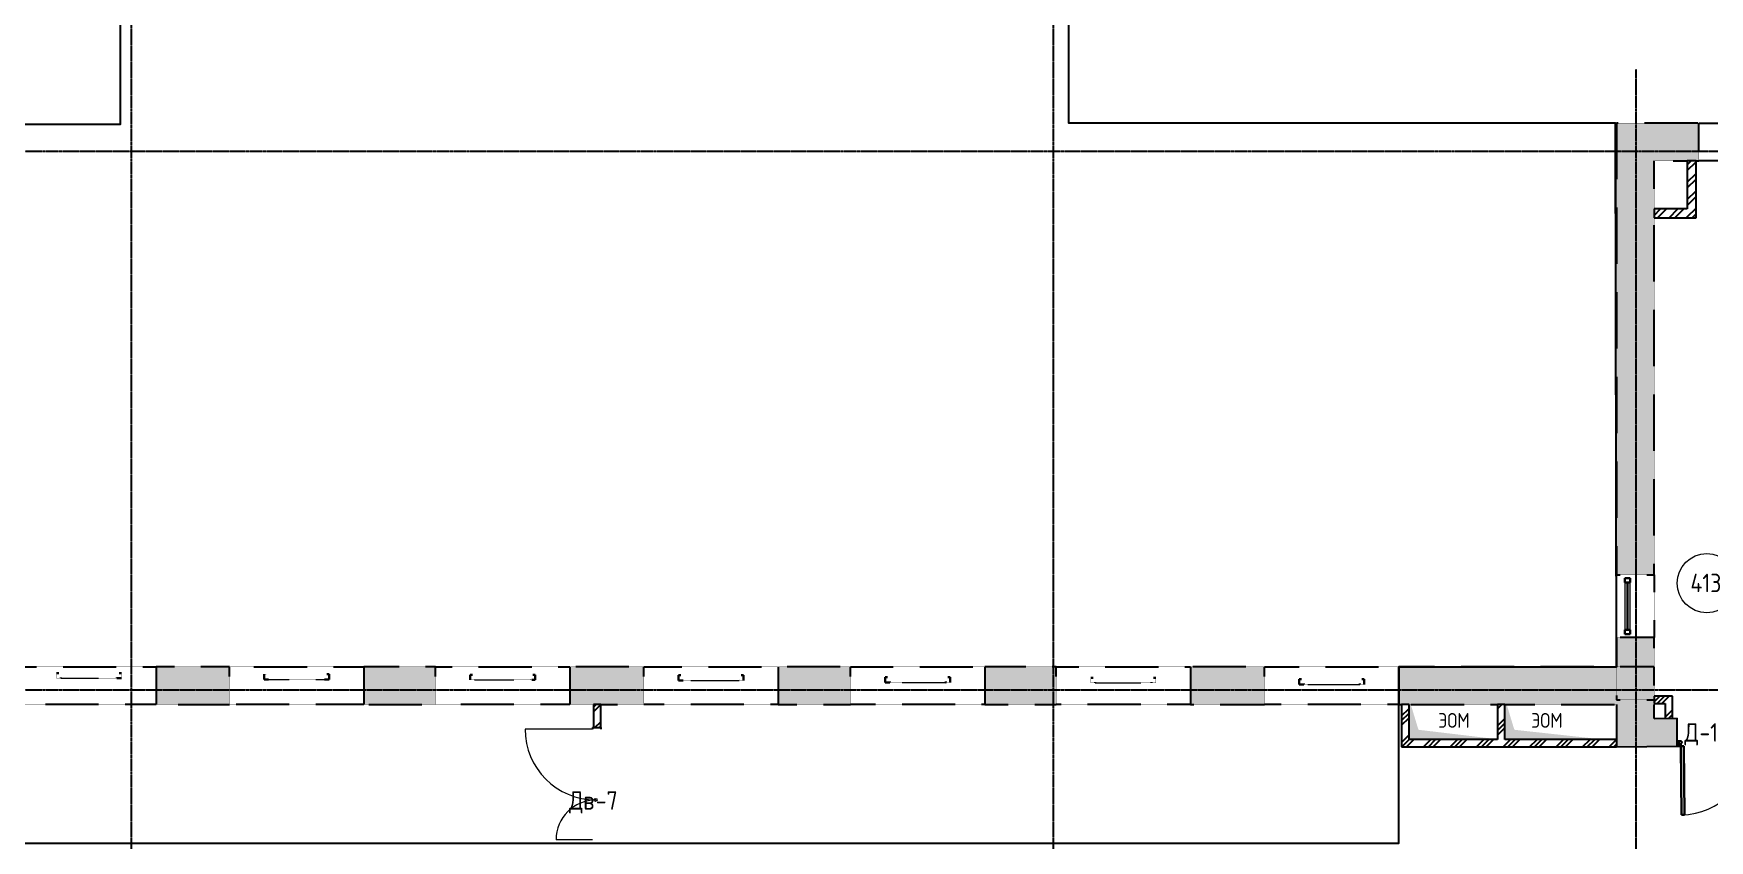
# Model space of a CAD drawing. Header units: millimetres. Extents: x -33838 to 476301, y -41806 to 120107.
# Drawn here: x 340037 to 362757, y 11365 to 22301 of the extents above; entities that cross this region are included whole.
import ezdxf

# ---------------------------------------------------------------- set-up
doc = ezdxf.new("R2010")
doc.units = ezdxf.units.MM
for name, pattern in [('ADSK_Линия сетки', [25, 20, -2.5, 0, -2.5]), ('ADSK_Сверху', [4.5, 3, -1.5]), ('ADSK_Снесено', [4.5, 3, -1.5])]:
    doc.linetypes.add(name, pattern=pattern)
for name, color, linetype, lineweight, true_color in [('_ Окна', 5, 'Continuous', 30, 0x0000ff), ('Стены внутренние', 5, 'Continuous', 18, 0x0000ff), ('Стены наружные', 1, 'ADSK_Снесено', 18, 0xff0000)]:
    doc.layers.add(name, color=color, linetype=linetype, lineweight=lineweight, true_color=true_color)
for name, color, linetype, lineweight in [('Аннотация', 7, 'Continuous', 9), ('Двери', 251, 'Continuous', 18), ('Марки дверей', 7, 'Continuous', 20), ('Марки помещений', 7, 'Continuous', 20), ('Окна', 251, 'Continuous', 18), ('Узлы', 7, 'Continuous', 18)]:
    doc.layers.add(name, color=color, linetype=linetype, lineweight=lineweight)
doc.styles.add('GOST Common_1', font='GOST Common_0.ttf', dxfattribs={"width": 0.9, "height": 200})
doc.styles.add('GOST Common_2', font='GOST Common_0.ttf', dxfattribs={"width": 0.9, "height": 250})
pattern_1 = [(45, (322754.53, 150), (-179.6051, 179.6051), []), (45, (322818.03, 150), (0, 359.2102), []), (45, (322691.03, 150), (0, 359.2102), [])]
pattern_2 = [(45, (322754.53, 150), (-117.8655, 117.8655), []), (45, (322833.11, 150), (-117.8655, 117.8655), [])]

# ---------------------------------------------------------------- blocks, each defined once
blk = doc.blocks.new('Витраж-тент со смещением вовне - 60мм 30 сдвиг-1466982-04 План 4-го этажа')
at = {"layer": '_ Окна', "color": 161, "linetype": 'ADSK_Сверху', "true_color": 0xaaaaff}
for p, q in [((-440, 25), (-440, -45)), ((-440, 25), (-410, 25)), ((-440, -45), (-440, 25)), ((440, 25), (410, 25)), ((440, -45), (440, 25)), ((440, -45), (440, 25)), ((-380, -45), (-440, -45)), ((-380, -35), (-380, -45)), ((380, -35), (380, -45)), ((380, -45), (440, -45))]:
    blk.add_line(p, q, dxfattribs=at)
at = {"layer": 'Окна', "color": 161, "linetype": 'ADSK_Сверху', "true_color": 0xaaaaff}
blk.add_line((-380, -45), (380, -45), dxfattribs=at)
blk = doc.blocks.new('Витраж-тент со смещением вовне - 60мм 30 сдвиг-V7-04 План 4-го этажа')
at = {"layer": '_ Окна'}
for p, q in [((-379, 25), (-379, -45)), ((-379, 25), (-319, 25)), ((-379, -45), (-379, 25)), ((-319, 25), (-319, -45)), ((379, 25), (319, 25)), ((319, 25), (319, -45)), ((379, -45), (379, 25)), ((379, -45), (379, 25)), ((-319, -45), (-379, -45)), ((-319, -10), (319, -10)), ((319, -45), (379, -45))]:
    blk.add_line(p, q, dxfattribs=at)
at = {"layer": 'Окна'}
for p, q in [((319, 25), (-319, 25)), ((-319, -45), (319, -45))]:
    blk.add_line(p, q, dxfattribs=at)
blk = doc.blocks.new('Дверь-Витраж-Двойная-Витрина - Дв-7-1855991-04 План 4-го этажа')
at = {"layer": 'Двери'}
for p, q in [((750, 40), (750, 955.55)), ((-750, 40), (-750, 535.55))]:
    blk.add_line(p, q, dxfattribs=at)
for centre, radius, start, end in [((750, -4.45), 960, 90, 180), ((-750, -4.45), 540, 0, 90)]:
    blk.add_arc(centre, radius, start, end, dxfattribs=at)
blk = doc.blocks.new('AC_Дверь_Однопольная - Д-19л 1030х2200h-1983133-04 План 4-го этажа')
at = {"layer": 'Двери', "lineweight": 30}
for p, q in [((465, 1120), (425, 1120)), ((425, 1120), (425, 190)), ((465, 190), (465, 1120)), ((-495, 190), (-515, 190)), ((-515, 190), (-515, 120)), ((-515, 120), (-495, 120)), ((-465, 190), (-495, 190)), ((-495, 190), (-495, 120)), ((-495, 120), (-495, 190)), ((-495, 120), (-455, 120)), ((-465, 150), (-465, 190)), ((-455, 150), (-465, 150)), ((-455, 120), (-455, 150)), ((425, 190), (465, 190)), ((465, 150), (455, 150)), ((455, 150), (455, 120)), ((455, 120), (495, 120)), ((495, 190), (465, 190)), ((465, 190), (465, 150)), ((495, 120), (495, 190)), ((515, 190), (495, 190)), ((495, 190), (495, 120)), ((495, 120), (515, 120)), ((515, 120), (515, 190))]:
    blk.add_line(p, q, dxfattribs=at)
at = {"layer": 'Двери'}
blk.add_arc((465, 190), 930, 90, 180, dxfattribs=at)
blk = doc.blocks.new('ADSK_Марка_Помещение_ОдноЗначение - Номер-247393-04 План 4-го этажа')
at = {"layer": 'Марки помещений'}
blk.add_circle((0, 0), 4, dxfattribs=at)
blk = doc.blocks.new('ADSK_Марка_Дверь - Типоразмер_ADSK_Марка-58376-04 План 4-го этажа')
at = {"layer": 'Марки дверей', "lineweight": 9}
blk.add_circle((0, 0), 0.2, dxfattribs=at)

msp = doc.modelspace()

# ---------------------------------------------------------------- hatches: boundary and pattern name
at = {"layer": 'Стены внутренние', "lineweight": 25, "true_color": 0x636466}
h = msp.add_hatch(dxfattribs=at)
h.set_pattern_fill('FP_2', color=251, style=0, pattern_type=2)
h.set_pattern_definition(pattern_2)
h.paths.add_polyline_path([(362456.43934, 19804.05859), (362576.43934, 19804.05859), (362576.43934, 20574.05859), (362456.43934, 20574.05859), (362456.43934, 19924.05859)])
h = msp.add_hatch(dxfattribs=at)
h.set_pattern_fill('FP_2', color=251, style=0, pattern_type=2)
h.set_pattern_definition(pattern_2)
h.paths.add_polyline_path([(362006.43934, 19804.05859), (362456.43934, 19804.05859), (362456.43934, 19924.05859), (362006.43934, 19924.05859)])
h = msp.add_hatch(dxfattribs=at)
h.set_pattern_fill('FP_1', color=251, style=0, pattern_type=2)
h.set_pattern_definition(pattern_1)
h.paths.add_polyline_path([(347728.25605, 12894.53813), (347728.25605, 13206.63165), (347628.25605, 13206.63165), (347628.25605, 12894.53813)])
h = msp.add_hatch(dxfattribs=at)
h.set_pattern_fill('FP_1', color=251, style=0, pattern_type=2)
h.set_pattern_definition(pattern_1)
h.paths.add_polyline_path([(358584.10836, 12733.9079), (358684.10836, 12733.9079), (358684.10836, 13206.63165), (358584.10836, 13206.63165), (358584.10836, 12735.23504)])
h = msp.add_hatch(dxfattribs=at)
h.set_pattern_fill('FP_1', color=251, style=0, pattern_type=2)
h.set_pattern_definition(pattern_1)
h.paths.add_polyline_path([(359984.10836, 12733.9079), (359984.10836, 13206.63165), (359884.10836, 13206.63165), (359884.10836, 12733.9079), (359885.94115, 12733.9079)])
msp.add_hatch(color=251, dxfattribs=at).paths.add_polyline_path([(361496.43934, 12633.9079), (362006.43934, 12638.79725), (362006.43934, 13206.63165), (361496.43934, 13206.63165), (361496.43934, 12721.14339)])
h = msp.add_hatch(dxfattribs=at)
h.set_pattern_fill('FP_1', color=251, style=0, pattern_type=2)
h.set_pattern_definition(pattern_1)
h.paths.add_polyline_path([(362007.43934, 13221.21145), (362256.43934, 13221.21145), (362256.43934, 13321.21145), (362007.43934, 13321.21145), (362007.43934, 13269.1501)])
h = msp.add_hatch(dxfattribs=at)
h.set_pattern_fill('FP_1', color=251, style=0, pattern_type=2)
h.set_pattern_definition(pattern_1)
h.paths.add_polyline_path([(362156.43934, 13020.25276), (362256.43934, 13021.79522), (362256.43934, 13221.21145), (362156.43934, 13221.21145), (362156.43934, 13021.79522)])
h = msp.add_hatch(color=251, dxfattribs=at)
h.paths.add_polyline_path([(362006.43934, 12638.79725), (362320.9743, 12641.81268), (362317.33142, 13021.79522), (362006.43934, 13018.81471), (362006.43934, 12683.93065)])
h.paths.add_polyline_path([(363350.92697, 12651.6868), (364772.10836, 12665.31161), (364772.10836, 13045.32907), (363347.28409, 13031.66934), (363350.61304, 12684.43208)])
h = msp.add_hatch(dxfattribs=at)
h.set_pattern_fill('FP_1', color=251, style=0, pattern_type=2)
h.set_pattern_definition(pattern_1)
h.paths.add_polyline_path([(360121.34802, 12633.9079), (361496.43934, 12633.9079), (361496.43934, 12733.9079), (358584.10836, 12732.86136), (358584.10836, 12633.9079), (360024.04204, 12633.9079)])
at = {"layer": 'Стены наружные', "lineweight": 25, "true_color": 0x636466}
h = msp.add_hatch(color=251, dxfattribs=at)
h.paths.add_polyline_path([(369141.15215, 20574.05859), (369297.74668, 20574.05859), (369297.74668, 21084.05859), (364345.31886, 21084.05859), (364345.31886, 20574.05859), (369094.38681, 20574.05859)])
h.paths.add_polyline_path([(361496.43934, 20574.05859), (362615.31886, 20574.05859), (362615.31886, 21084.05859), (361496.43934, 21084.05859)])
h = msp.add_hatch(color=251, dxfattribs=at)
h.paths.add_polyline_path([(361857.73417, 13716.63165), (362006.43934, 13716.63165), (362006.43934, 14114.62083), (361496.43934, 14114.62083), (361496.43934, 13716.63165), (361834.45969, 13716.63165)])
h.paths.add_polyline_path([(361561.12614, 14964.62083), (362006.43934, 14964.62083), (362006.43934, 20574.05859), (361496.43934, 20574.05859), (361496.43934, 14964.62083)])
h = msp.add_hatch(color=251, dxfattribs=at)
h.paths.add_polyline_path([(359233.1055, 13206.63165), (362006.43934, 13206.63165), (362006.43934, 13716.63165), (358546.27927, 13716.63165), (358546.27927, 13206.63165), (358680.00727, 13206.63165)])
h.paths.add_polyline_path([(356726.27927, 13206.63165), (356726.27927, 13716.63165), (355721.33044, 13716.63165), (355721.33044, 13206.63165)])
h.paths.add_polyline_path([(353901.33044, 13206.63165), (353901.33044, 13716.63165), (352934.33763, 13716.63165), (352934.33763, 13206.63165), (353757.23389, 13206.63165)])
h.paths.add_polyline_path([(350132.39518, 13206.63165), (351114.33763, 13206.63165), (351114.33763, 13716.63165), (350132.39518, 13716.63165), (350132.39518, 13238.48974)])
h.paths.add_polyline_path([(347306.9018, 13206.63165), (348312.39518, 13206.63165), (348312.39518, 13716.63165), (347306.9018, 13716.63165), (347306.9018, 13300.07568)])
h.paths.add_polyline_path([(344513.20162, 13206.63165), (345486.9018, 13206.63165), (345486.9018, 13716.63165), (344513.20162, 13716.63165), (344513.20162, 13287.51073)])
h.paths.add_polyline_path([(341698.91238, 13206.63165), (342693.20162, 13206.63165), (342693.20162, 13716.63165), (341698.91238, 13716.63165), (341698.91238, 13274.85319)])
h.paths.add_polyline_path([(339878.91238, 13206.63165), (339878.91238, 13716.63165), (338887.85985, 13716.63165), (338887.85985, 13206.63165), (339034.34042, 13206.63165)])
h.paths.add_polyline_path([(335079.69811, 13206.63165), (337067.85985, 13206.63165), (337067.85985, 13716.63165), (333611.8526, 13716.63165), (333611.8526, 13206.63165), (334528.98328, 13206.63165)])
at = {"layer": 'Узлы', "lineweight": 25, "true_color": 0x636466}
for points in [[(359884.10836, 12736.63165), (358812.30862, 12864.83191), (358708.42327, 13206.63165), (358684.10836, 13206.63165), (358684.10836, 12736.63165), (359308.44757, 12736.63165)], [(359985.40686, 12736.63165), (361284.10836, 12736.63165), (360112.30862, 12864.83191), (360008.42327, 13206.63165), (359984.10836, 13206.63165), (359984.10836, 12736.63165)]]:
    msp.add_hatch(color=251, dxfattribs=at).paths.add_polyline_path(points)

# ---------------------------------------------------------------- linework, layer by layer
at = {"linetype": 'ADSK_Линия сетки', "lineweight": 25}
for p, q in [((341364.44493, -2753.38365), (341364.44493, 44684.78674)), ((353864.44493, -2753.38365), (353864.44493, 44684.78674)), ((361764.44493, -2753.38365), (361764.44493, 21818.8012)), ((311668.30983, 20706.78828), (379896.25284, 20706.78828)), ((311668.30983, 13406.78828), (379896.25284, 13406.78828))]:
    msp.add_line(p, q, dxfattribs=at)
at = {"color": 251, "lineweight": 25, "true_color": 0x636466}
msp.add_lwpolyline([(334059.7707, 21068.63165), (334055.8526, 13720.1816), (337042.10836, 13716.63165), (337042.10836, 13206.63165), (335179.69811, 13206.63165), (335179.69811, 11328.12025), (358547.30337, 11328.12025), (358547.30337, 13716.63165), (361496.43934, 13716.63165), (361484.23838, 21084.05859), (354071.5506, 21084.05859), (354071.5506, 43675.12698), (341210.36994, 43675.12698), (341210.36994, 21068.63165), (334059.7707, 21068.63165)], dxfattribs=at)
at = {"layer": 'Стены внутренние', "color": 251, "lineweight": 25, "true_color": 0x636466}
for p, q in [((362456.43934, 20574.05859), (362456.43934, 19924.05859)), ((362576.43934, 20574.05859), (362456.43934, 20574.05859)), ((362576.43934, 19804.05859), (362576.43934, 20574.05859)), ((362456.43934, 19924.05859), (362006.43934, 19924.05859)), ((362006.43934, 19924.05859), (362006.43934, 19804.05859)), ((362006.43934, 19804.05859), (362576.43934, 19804.05859)), ((347628.25605, 13206.63165), (347628.25605, 12894.53813)), ((347728.25605, 13206.63165), (347628.25605, 13206.63165)), ((347728.25605, 12894.53813), (347728.25605, 13206.63165)), ((358584.10836, 13206.63165), (358584.10836, 12633.9079)), ((358684.10836, 13206.63165), (358584.10836, 13206.63165)), ((358684.10836, 12733.9079), (358684.10836, 13206.63165)), ((359884.10836, 13206.63165), (359884.10836, 12733.9079)), ((359984.10836, 13206.63165), (359884.10836, 13206.63165)), ((359984.10836, 12733.9079), (359984.10836, 13206.63165)), ((361496.43934, 13206.63165), (361496.43934, 12633.9079)), ((362006.43934, 13018.81471), (362006.43934, 13206.63165)), ((362256.43934, 13321.21145), (362007.43934, 13321.21145)), ((362007.43934, 13321.21145), (362007.43934, 13221.21145)), ((362007.43934, 13221.21145), (362156.43934, 13221.21145)), ((362156.43934, 13221.21145), (362156.43934, 13020.25276)), ((362256.43934, 13021.21145), (362256.43934, 13321.21145)), ((362006.43934, 13018.81471), (362317.33142, 13021.79522)), ((362320.30324, 12711.80947), (362317.33142, 13021.79522)), ((347628.25605, 12894.53813), (347728.25605, 12894.53813)), ((359884.10836, 12733.9079), (358684.10836, 12733.9079)), ((361496.43934, 12733.9079), (359984.10836, 12733.9079)), ((358584.10836, 12633.9079), (361496.43934, 12633.9079)), ((361496.43934, 12633.9079), (362320.9743, 12641.81268))]:
    msp.add_line(p, q, dxfattribs=at)
at = {"layer": 'Стены внутренние', "color": 251, "linetype": 'ADSK_Сверху', "lineweight": 25, "true_color": 0x636466}
for p, q in [((347616.25605, 12894.53813), (347616.25605, 12874.53813)), ((347616.25605, 12894.53813), (347732.25605, 12894.53813)), ((347732.25605, 12874.53813), (347732.25605, 12894.53813))]:
    msp.add_line(p, q, dxfattribs=at)
at = {"layer": 'Стены наружные', "color": 251, "lineweight": 25, "true_color": 0x636466}
for p, q in [((362615.31886, 21084.05859), (361496.43934, 21084.05859)), ((361496.43934, 21084.05859), (361496.43934, 14964.62083)), ((362615.31886, 20574.05859), (362615.31886, 21084.05859)), ((362615.31886, 21084.05859), (364345.31886, 21084.05859)), ((362006.43934, 20574.05859), (362456.43934, 20574.05859)), ((362006.43934, 19924.05859), (362006.43934, 20574.05859)), ((362576.43934, 20574.05859), (362615.31886, 20574.05859)), ((364345.31886, 20574.05859), (362615.31886, 20574.05859)), ((362006.43934, 14964.62083), (362006.43934, 19804.05859)), ((361496.43934, 14964.62083), (362006.43934, 14964.62083)), ((361496.43934, 14114.62083), (361496.43934, 14964.62083)), ((362006.43934, 14964.62083), (362006.43934, 14114.62083)), ((362006.43934, 14114.62083), (361496.43934, 14114.62083)), ((361496.43934, 14114.62083), (361496.43934, 13269.1501)), ((362006.43934, 13716.63165), (362006.43934, 14114.62083)), ((339878.91238, 13716.63165), (341698.91238, 13716.63165)), ((342693.20162, 13716.63165), (341698.91238, 13716.63165)), ((341698.91238, 13716.63165), (341698.91238, 13206.63165)), ((342693.20162, 13206.63165), (342693.20162, 13716.63165)), ((342693.20162, 13716.63165), (344513.20162, 13716.63165)), ((345486.9018, 13716.63165), (344513.20162, 13716.63165)), ((344513.20162, 13716.63165), (344513.20162, 13206.63165)), ((345486.9018, 13206.63165), (345486.9018, 13716.63165)), ((345486.9018, 13716.63165), (347306.9018, 13716.63165)), ((348312.39518, 13716.63165), (347306.9018, 13716.63165)), ((347306.9018, 13716.63165), (347306.9018, 13206.63165)), ((348312.39518, 13206.63165), (348312.39518, 13716.63165)), ((348312.39518, 13716.63165), (350132.39518, 13716.63165)), ((351114.33763, 13716.63165), (350132.39518, 13716.63165)), ((350132.39518, 13716.63165), (350132.39518, 13206.63165)), ((351114.33763, 13206.63165), (351114.33763, 13716.63165)), ((351114.33763, 13716.63165), (352934.33763, 13716.63165)), ((353901.33044, 13716.63165), (352934.33763, 13716.63165)), ((352934.33763, 13716.63165), (352934.33763, 13206.63165)), ((353901.33044, 13206.63165), (353901.33044, 13716.63165)), ((353901.33044, 13716.63165), (355721.33044, 13716.63165)), ((356726.27927, 13716.63165), (355721.33044, 13716.63165)), ((355721.33044, 13716.63165), (355721.33044, 13206.63165)), ((356726.27927, 13206.63165), (356726.27927, 13716.63165)), ((356726.27927, 13716.63165), (358546.27927, 13716.63165)), ((362006.43934, 13716.63165), (358546.27927, 13716.63165)), ((358546.27927, 13716.63165), (358546.27927, 13206.63165)), ((362006.43934, 13269.1501), (362006.43934, 13716.63165)), ((341698.91238, 13206.63165), (339878.91238, 13206.63165)), ((341698.91238, 13206.63165), (342693.20162, 13206.63165)), ((344513.20162, 13206.63165), (342693.20162, 13206.63165)), ((344513.20162, 13206.63165), (345486.9018, 13206.63165)), ((347306.9018, 13206.63165), (345486.9018, 13206.63165)), ((347306.9018, 13206.63165), (347628.25605, 13206.63165)), ((347728.25605, 13206.63165), (348312.39518, 13206.63165)), ((350132.39518, 13206.63165), (348312.39518, 13206.63165)), ((350132.39518, 13206.63165), (351114.33763, 13206.63165)), ((352934.33763, 13206.63165), (351114.33763, 13206.63165)), ((352934.33763, 13206.63165), (353901.33044, 13206.63165)), ((355721.33044, 13206.63165), (353901.33044, 13206.63165)), ((355721.33044, 13206.63165), (356726.27927, 13206.63165)), ((358546.27927, 13206.63165), (356726.27927, 13206.63165)), ((358546.27927, 13206.63165), (358584.10836, 13206.63165)), ((358684.10836, 13206.63165), (359884.10836, 13206.63165)), ((359984.10836, 13206.63165), (361496.43934, 13206.63165)), ((361496.43934, 13269.1501), (362006.43934, 13269.1501)), ((362006.43934, 13206.63165), (362006.43934, 13269.1501))]:
    msp.add_line(p, q, dxfattribs=at)

# ---------------------------------------------------------------- block references
at = {"layer": '_ Окна', "color": 251, "lineweight": 25, "true_color": 0x636466, "rotation": 90.00000000000027}
msp.add_blockref('Витраж-тент со смещением вовне - 60мм 30 сдвиг-V7-04 План 4-го этажа', (361635.34613, 14539.62083), dxfattribs=at)
at = {"layer": '_ Окна', "color": 251, "linetype": 'ADSK_Сверху', "lineweight": 25, "true_color": 0x636466}
for p in [(340788.91238, 13608.46309), (343603.20162, 13592.07224), (346396.9018, 13586.53458), (349222.39518, 13578.8014), (352024.33763, 13552.7729), (354811.33044, 13545.14509), (357636.27927, 13525.44801)]:
    msp.add_blockref('Витраж-тент со смещением вовне - 60мм 30 сдвиг-1466982-04 План 4-го этажа', p, dxfattribs=at)
at = {"layer": 'Двери', "color": 251, "lineweight": 25, "true_color": 0x636466}
for name, p, rotation in [('Дверь-Витраж-Двойная-Витрина - Дв-7-1855991-04 План 4-го этажа', (347656.25605, 12124.53813), 90), ('AC_Дверь_Однопольная - Д-19л 1030х2200h-1983133-04 План 4-го этажа', (362834.1292, 12836.74101), 180.5492755352822)]:
    msp.add_blockref(name, p, dxfattribs=dict(at, rotation=rotation))
at = {"layer": 'Марки дверей', "color": 251, "lineweight": 25, "true_color": 0x636466, "xscale": 99.99999999999993, "yscale": 99.99999999999993, "zscale": 99.99999999999993}
msp.add_blockref('ADSK_Марка_Дверь - Типоразмер_ADSK_Марка-58376-04 План 4-го этажа', (347656.25605, 11914.53813), dxfattribs=at)
at = {"layer": 'Марки помещений', "color": 251, "lineweight": 25, "true_color": 0x636466, "xscale": 99.99999999999993, "yscale": 99.99999999999993, "zscale": 99.99999999999993}
msp.add_blockref('ADSK_Марка_Помещение_ОдноЗначение - Номер-247393-04 План 4-го этажа', (362720.0696, 14851.80404), dxfattribs=at)

# ---------------------------------------------------------------- texts
at = {"layer": 'Аннотация', "color": 251, "lineweight": 25, "true_color": 0x636466, "char_height": 200, "width": 555.5694375, "attachment_point": 1, "style": 'GOST Common_1'}
for insert in [(359080.45902, 13091.87434), (360340.45902, 13091.87434)]:
    msp.add_mtext('ЭОМ', dxfattribs=dict(at, insert=insert))
at = {"layer": 'Марки дверей', "color": 251, "lineweight": 25, "true_color": 0x636466, "char_height": 250, "attachment_point": 1, "style": 'GOST Common_2'}
for s, insert, width in [('\\fGOST Common|b0|i0|c204|p34|;\\W.9;Д', (362418.14992, 12953.7541), 245.316375), ('-19', (362620.55617, 12953.7541), 526.7086875), ('Дв', (347296.52678, 12031.55122), 440.1264375), ('-7', (347659.6674, 12031.55122), 389.620125)]:
    msp.add_mtext(s, dxfattribs=dict(at, insert=insert, width=width))
at = {"layer": 'Марки помещений', "color": 251, "lineweight": 25, "true_color": 0x636466, "insert": (362499.11234, 14979.52912), "char_height": 250, "width": 548.35425, "attachment_point": 1, "style": 'GOST Common_2'}
msp.add_mtext('413', dxfattribs=at)

doc.saveas('drawing.dxf')
